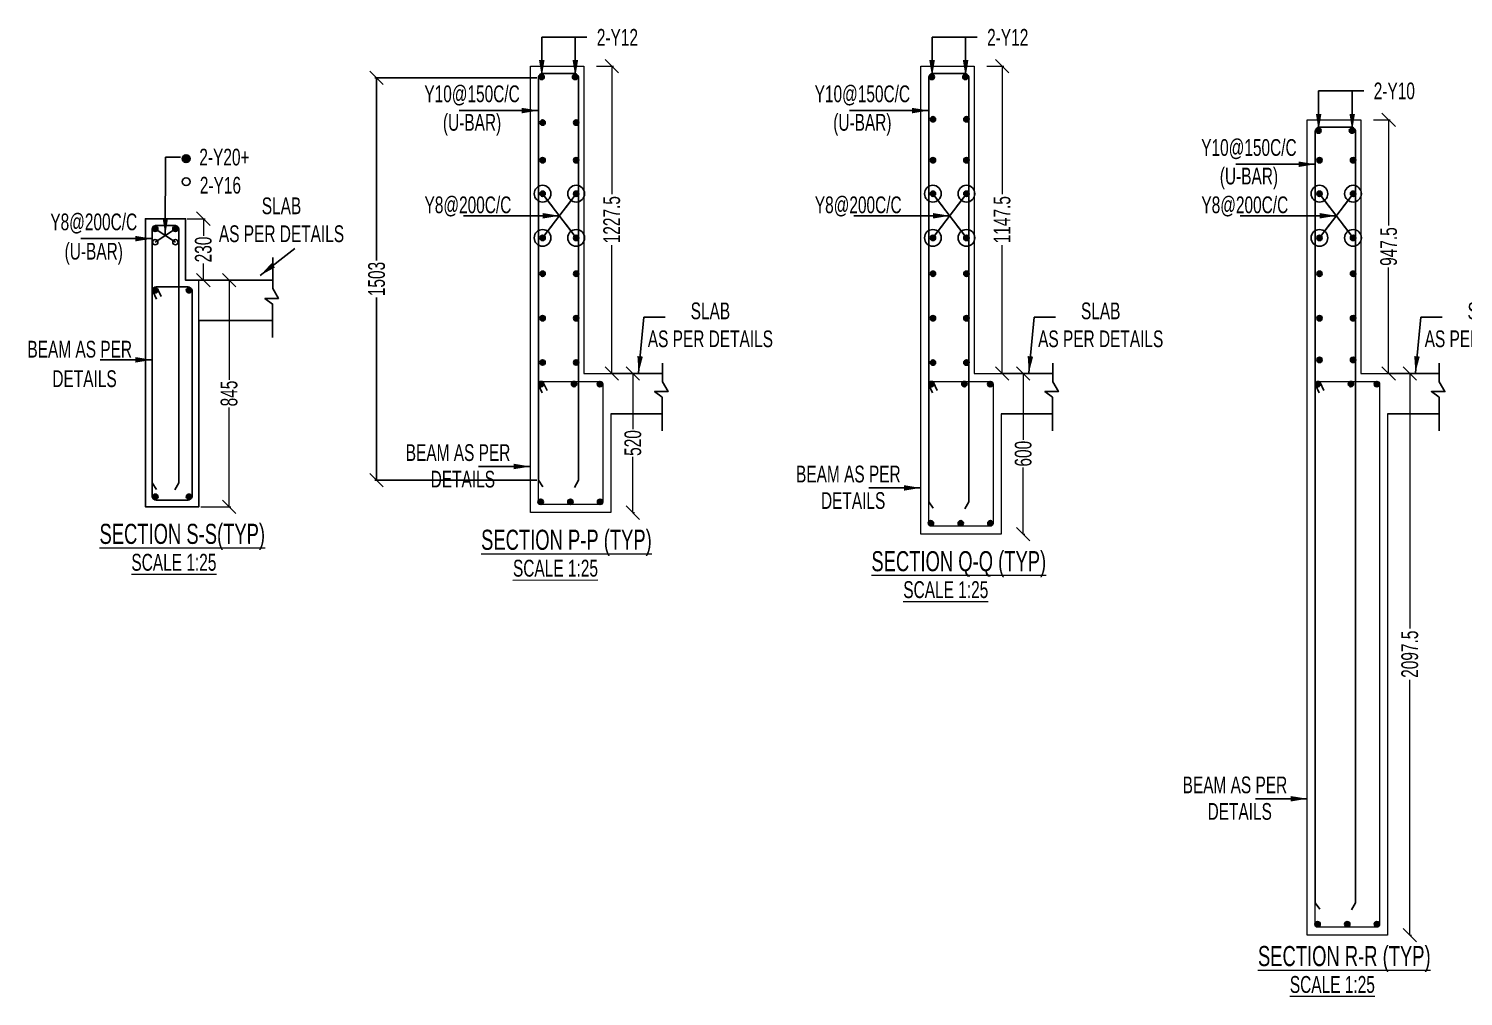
# Model space of a CAD drawing. Header units: millimetres. Extents: x -2697 to 288508, y -1308 to 60928.
# Drawn here: x 64538 to 69899, y 31449 to 35062 of the extents above; entities that cross this region are included whole.
import ezdxf

# ---------------------------------------------------------------- set-up
doc = ezdxf.new("R2010")
doc.units = ezdxf.units.MM
doc.header["$LTSCALE"] = 100
doc.linetypes.add('HIDDEN', pattern=[0.375, 0.25, -0.125])
doc.layers.get('Defpoints').update_dxf_attribs({"color": 1, "lineweight": 0})
for name, color, linetype, lineweight in [('Column outline', 5, 'Continuous', 0), ('SEC TEXT', 9, 'Continuous', 18), ('SLAB LINE', 254, 'HIDDEN', 20)]:
    doc.layers.add(name, color=color, linetype=linetype, lineweight=lineweight)
for name, color, linetype in [('dim', 8, 'Continuous'), ('rein', 3, 'Continuous'), ('TEXT', 2, 'Continuous')]:
    doc.layers.add(name, color=color, linetype=linetype)
doc.styles.add('sd', font='ARIALN.TTF')
doc.styles.add('SOBHA', font='swisscl.ttf', dxfattribs={"width": 0.9})
doc.dimstyles.new('S--25', dxfattribs={"dimscale": 25, "dimtxt": 2.5, "dimasz": 2, "dimexe": 0.25, "dimexo": 0.25, "dimgap": 0.1, "dimtad": 0, "dimdec": 0, "dimrnd": 0.0005, "dimzin": 0, "dimdsep": 46, "dimtxsty": 'SOBHA', "dimblk": 'OBLIQUE', "dimcen": 0.09, "dimclrd": 8, "dimclre": 8, "dimclrt": 6, "dimadec": 0, "dimazin": 0, "dimtfac": 1, "dimtdec": 0, "dimtofl": 0, "dimtmove": 0, "dimatfit": 3, "dimfxl": 0.18, "dimtolj": 1, "dimtzin": 0, "dimlwd": -1, "dimlwe": -1, "dimarcsym": 0})
doc.dimstyles.new('S-25', dxfattribs={"dimscale": 25, "dimtxt": 2.5, "dimasz": 2.5, "dimexe": 0.25, "dimexo": 0.25, "dimgap": 0.1, "dimtad": 0, "dimdec": 0, "dimrnd": 0.0005, "dimzin": 0, "dimdsep": 46, "dimtxsty": 'SOBHA', "dimblk": 'OBLIQUE', "dimcen": 0.09, "dimclrd": 8, "dimclre": 8, "dimclrt": 6, "dimadec": 0, "dimazin": 0, "dimtfac": 1, "dimtdec": 0, "dimtofl": 0, "dimtmove": 0, "dimatfit": 3, "dimfxl": 0.18, "dimtolj": 1, "dimtzin": 0, "dimlwd": -1, "dimlwe": -1, "dimarcsym": 0})

# ---------------------------------------------------------------- blocks, each defined once
blk = doc.blocks.new('_Oblique')
at = {"color": 0, "linetype": 'ByBlock', "lineweight": -2}
blk.add_line((-0.5, -0.5), (0.5, 0.5), dxfattribs=at)
blk = doc.blocks.new('*D747')
at = {"layer": 'Column outline', "color": 8, "transparency": 16777216}
for p, q in [((66659.5, 34922.2), (66722.9, 34922.2)), ((66716.6, 34922.2), (66716.6, 34443.4)), ((66716.6, 33774.7), (66716.6, 34253.5)), ((66685.7, 33774.7), (66722.9, 33774.7))]:
    blk.add_line(p, q, dxfattribs=at)
at = {"layer": 'Defpoints', "color": 0, "transparency": 16777216}
for p in [(66653.2, 34922.2), (66716.6, 34922.2), (66679.4, 33774.7)]:
    blk.add_point(p, dxfattribs=at)
at = {"layer": 'Column outline', "color": 8, "transparency": 16777216, "xscale": 50, "yscale": 50, "zscale": 50}
for p, rotation in [((66716.6, 34922.2), 90), ((66716.6, 33774.7), 270)]:
    blk.add_blockref('_Oblique', p, dxfattribs=dict(at, rotation=rotation))
at = {"layer": 'Column outline', "color": 6, "transparency": 16777216, "insert": (66716.6, 34348.5), "char_height": 62.5, "attachment_point": 5, "rotation": 90, "style": 'SOBHA'}
blk.add_mtext('\\A1;1227.5', dxfattribs=at)
blk = doc.blocks.new('*D748')
at = {"layer": 'Column outline', "color": 8, "transparency": 16777216}
for p, q in [((66764.7, 33774.7), (66801.9, 33774.7)), ((66795.6, 33774.7), (66795.6, 33566.4)), ((66795.6, 33254.7), (66795.6, 33463)), ((66798, 33254.7), (66801.9, 33254.7))]:
    blk.add_line(p, q, dxfattribs=at)
at = {"layer": 'Defpoints', "color": 0, "transparency": 16777216}
for p in [(66758.4, 33774.7), (66791.7, 33254.7), (66795.6, 33254.7)]:
    blk.add_point(p, dxfattribs=at)
at = {"layer": 'Column outline', "color": 8, "transparency": 16777216, "xscale": 50, "yscale": 50, "zscale": 50}
for p, rotation in [((66795.6, 33774.7), 90), ((66795.6, 33254.7), 270)]:
    blk.add_blockref('_Oblique', p, dxfattribs=dict(at, rotation=rotation))
at = {"layer": 'Column outline', "color": 6, "transparency": 16777216, "insert": (66795.6, 33514.7), "char_height": 62.5, "attachment_point": 5, "rotation": 90, "style": 'SOBHA'}
blk.add_mtext('\\A1;520', dxfattribs=at)
blk = doc.blocks.new('*D780')
at = {"layer": 'Column outline', "color": 8, "transparency": 16777216}
for p, q in [((65130.1, 34352.3), (65196.7, 34352.3)), ((65190.5, 34352.3), (65190.5, 34288.9)), ((65190.5, 34122.3), (65190.5, 34185.6)), ((65130.1, 34122.3), (65196.7, 34122.3))]:
    blk.add_line(p, q, dxfattribs=at)
at = {"layer": 'Defpoints', "color": 0, "transparency": 16777216}
for p in [(65123.9, 34352.3), (65190.5, 34352.3), (65123.9, 34122.3)]:
    blk.add_point(p, dxfattribs=at)
at = {"layer": 'Column outline', "color": 8, "transparency": 16777216, "xscale": 50, "yscale": 50, "zscale": 50}
for p, rotation in [((65190.5, 34352.3), 90), ((65190.5, 34122.3), 270)]:
    blk.add_blockref('_Oblique', p, dxfattribs=dict(at, rotation=rotation))
at = {"layer": 'Column outline', "color": 6, "transparency": 16777216, "insert": (65190.5, 34237.3), "char_height": 62.5, "attachment_point": 5, "rotation": 90, "style": 'SOBHA'}
blk.add_mtext('\\A1;230', dxfattribs=at)
blk = doc.blocks.new('*D781')
at = {"layer": 'Column outline', "color": 8, "transparency": 16777216}
for p, q in [((65180.1, 34122.3), (65293, 34122.3)), ((65286.7, 34122.3), (65286.7, 33751.2)), ((65286.7, 33276.8), (65286.7, 33647.9)), ((65180.9, 33276.8), (65293, 33276.8))]:
    blk.add_line(p, q, dxfattribs=at)
at = {"layer": 'Defpoints', "color": 0, "transparency": 16777216}
for p in [(65173.9, 34122.3), (65174.6, 33276.8), (65286.7, 33276.8)]:
    blk.add_point(p, dxfattribs=at)
at = {"layer": 'Column outline', "color": 8, "transparency": 16777216, "xscale": 50, "yscale": 50, "zscale": 50}
for p, rotation in [((65286.7, 34122.3), 90), ((65286.7, 33276.8), 270)]:
    blk.add_blockref('_Oblique', p, dxfattribs=dict(at, rotation=rotation))
at = {"layer": 'Column outline', "color": 6, "transparency": 16777216, "insert": (65286.7, 33699.5), "char_height": 62.5, "attachment_point": 5, "rotation": 90, "style": 'SOBHA'}
blk.add_mtext('\\A1;845', dxfattribs=at)
blk = doc.blocks.new('*D782')
at = {"layer": 'Column outline', "color": 8, "transparency": 16777216}
for p, q in [((68117.9, 34922.2), (68181.3, 34922.2)), ((68175.1, 34922.2), (68175.1, 34443.4)), ((68175.1, 33774.7), (68175.1, 34253.5)), ((68144.1, 33774.7), (68181.3, 33774.7))]:
    blk.add_line(p, q, dxfattribs=at)
at = {"layer": 'Defpoints', "color": 0, "transparency": 16777216}
for p in [(68111.6, 34922.2), (68175.1, 34922.2), (68137.9, 33774.7)]:
    blk.add_point(p, dxfattribs=at)
at = {"layer": 'Column outline', "color": 8, "transparency": 16777216, "xscale": 50, "yscale": 50, "zscale": 50}
for p, rotation in [((68175.1, 34922.2), 90), ((68175.1, 33774.7), 270)]:
    blk.add_blockref('_Oblique', p, dxfattribs=dict(at, rotation=rotation))
at = {"layer": 'Column outline', "color": 6, "transparency": 16777216, "insert": (68175.1, 34348.5), "char_height": 62.5, "attachment_point": 5, "rotation": 90, "style": 'SOBHA'}
blk.add_mtext('\\A1;1147.5', dxfattribs=at)
blk = doc.blocks.new('*D783')
at = {"layer": 'Column outline', "color": 8, "transparency": 16777216}
for p, q in [((68223.1, 33774.7), (68260.3, 33774.7)), ((68254.1, 33774.7), (68254.1, 33526.4)), ((68254.1, 33174.7), (68254.1, 33423)), ((68256.4, 33174.7), (68260.3, 33174.7))]:
    blk.add_line(p, q, dxfattribs=at)
at = {"layer": 'Defpoints', "color": 0, "transparency": 16777216}
for p in [(68216.9, 33774.7), (68250.2, 33174.7), (68254.1, 33174.7)]:
    blk.add_point(p, dxfattribs=at)
at = {"layer": 'Column outline', "color": 8, "transparency": 16777216, "xscale": 50, "yscale": 50, "zscale": 50}
for p, rotation in [((68254.1, 33774.7), 90), ((68254.1, 33174.7), 270)]:
    blk.add_blockref('_Oblique', p, dxfattribs=dict(at, rotation=rotation))
at = {"layer": 'Column outline', "color": 6, "transparency": 16777216, "insert": (68254.1, 33474.7), "char_height": 62.5, "attachment_point": 5, "rotation": 90, "style": 'SOBHA'}
blk.add_mtext('\\A1;600', dxfattribs=at)
blk = doc.blocks.new('*D784')
at = {"layer": 'Column outline', "color": 8, "transparency": 16777216}
for p, q in [((69562.4, 34721.7), (69625.8, 34721.7)), ((69619.6, 34721.7), (69619.6, 34326.3)), ((69619.6, 33774.7), (69619.6, 34170.1)), ((69588.6, 33774.7), (69625.8, 33774.7))]:
    blk.add_line(p, q, dxfattribs=at)
at = {"layer": 'Defpoints', "color": 0, "transparency": 16777216}
for p in [(69556.1, 34721.7), (69619.6, 34721.7), (69582.4, 33774.7)]:
    blk.add_point(p, dxfattribs=at)
at = {"layer": 'Column outline', "color": 8, "transparency": 16777216, "xscale": 50, "yscale": 50, "zscale": 50}
for p, rotation in [((69619.6, 34721.7), 90), ((69619.6, 33774.7), 270)]:
    blk.add_blockref('_Oblique', p, dxfattribs=dict(at, rotation=rotation))
at = {"layer": 'Column outline', "color": 6, "transparency": 16777216, "insert": (69619.6, 34248.2), "char_height": 62.5, "attachment_point": 5, "rotation": 90, "style": 'SOBHA'}
blk.add_mtext('\\A1;947.5', dxfattribs=at)
blk = doc.blocks.new('*D785')
at = {"layer": 'Column outline', "color": 8, "transparency": 16777216}
for p, q in [((69667.6, 33774.7), (69704.8, 33774.7)), ((69698.6, 33774.7), (69698.6, 32821.7)), ((69698.6, 31677.5), (69698.6, 32630.5)), ((69700.9, 31677.5), (69704.8, 31677.5))]:
    blk.add_line(p, q, dxfattribs=at)
at = {"layer": 'Defpoints', "color": 0, "transparency": 16777216}
for p in [(69661.4, 33774.7), (69694.7, 31677.5), (69698.6, 31677.5)]:
    blk.add_point(p, dxfattribs=at)
at = {"layer": 'Column outline', "color": 8, "transparency": 16777216, "xscale": 50, "yscale": 50, "zscale": 50}
for p, rotation in [((69698.6, 33774.7), 90), ((69698.6, 31677.5), 270)]:
    blk.add_blockref('_Oblique', p, dxfattribs=dict(at, rotation=rotation))
at = {"layer": 'Column outline', "color": 6, "transparency": 16777216, "insert": (69698.6, 32726.1), "char_height": 62.5, "attachment_point": 5, "rotation": 90, "style": 'SOBHA'}
blk.add_mtext('\\A1;2097.5', dxfattribs=at)
blk = doc.blocks.new('*D841')
at = {"color": 8, "transparency": 16777216}
for p, q in [((66436.2, 34878.4), (65831.8, 34878.4)), ((65838, 34878.4), (65838, 34195.6)), ((65838, 33375.6), (65838, 34058.3)), ((66436.2, 33375.6), (65831.8, 33375.6))]:
    blk.add_line(p, q, dxfattribs=at)
at = {"layer": 'Defpoints', "color": 0, "transparency": 16777216}
for p in [(66442.5, 34878.4), (65838, 33375.6), (66442.5, 33375.6)]:
    blk.add_point(p, dxfattribs=at)
at = {"color": 8, "transparency": 16777216, "xscale": 50, "yscale": 50, "zscale": 50}
for p, rotation in [((65838, 34878.4), 90), ((65838, 33375.6), 270)]:
    blk.add_blockref('_Oblique', p, dxfattribs=dict(at, rotation=rotation))
at = {"color": 6, "transparency": 16777216, "insert": (65838, 34127), "char_height": 62.5, "attachment_point": 5, "rotation": 90, "style": 'SOBHA'}
blk.add_mtext('\\A1;1503', dxfattribs=at)

msp = doc.modelspace()

# ---------------------------------------------------------------- hatches: boundary and pattern name
at = {"layer": 'rein', "ltscale": 10}
h = msp.add_hatch(color=256, dxfattribs=at)
h.dxf.hatch_style = 1
h.paths.add_polyline_path([(66464.27, 34881.71, 1), (66444.27, 34881.71, 1)])
h = msp.add_hatch(color=256, dxfattribs=at)
h.dxf.hatch_style = 1
h.paths.add_polyline_path([(66589.63, 34881.71, 1), (66569.63, 34881.71, 1)])
h = msp.add_hatch(color=256, dxfattribs=at)
h.dxf.hatch_style = 1
h.paths.add_polyline_path([(67922.69, 34881.71, 1), (67902.69, 34881.71, 1)])
h = msp.add_hatch(color=256, dxfattribs=at)
h.dxf.hatch_style = 1
h.paths.add_polyline_path([(68048.05, 34881.71, 1), (68028.05, 34881.71, 1)])
h = msp.add_hatch(color=256, dxfattribs=at)
h.dxf.hatch_style = 1
h.paths.add_polyline_path([(66468.11, 34711.02, 1), (66448.11, 34711.02, 1)])
h = msp.add_hatch(color=256, dxfattribs=at)
h.dxf.hatch_style = 1
h.paths.add_polyline_path([(66593.48, 34711.02, 1), (66573.48, 34711.02, 1)])
h = msp.add_hatch(color=256, dxfattribs=at)
h.dxf.hatch_style = 1
h.paths.add_polyline_path([(67926.53, 34723.59, 1), (67906.53, 34723.59, 1)])
h = msp.add_hatch(color=256, dxfattribs=at)
h.dxf.hatch_style = 1
h.paths.add_polyline_path([(68051.9, 34723.59, 1), (68031.9, 34723.59, 1)])
h = msp.add_hatch(color=256, dxfattribs=at)
h.dxf.hatch_style = 1
h.paths.add_polyline_path([(69367.2, 34681.25, 1), (69347.2, 34681.25, 1)])
h = msp.add_hatch(color=256, dxfattribs=at)
h.dxf.hatch_style = 1
h.paths.add_polyline_path([(69492.56, 34681.25, 1), (69472.56, 34681.25, 1)])
h = msp.add_hatch(color=256, dxfattribs=at)
h.dxf.hatch_style = 1
h.paths.add_polyline_path([(65140.89, 34576.53, 1), (65111.49, 34576.53, 1)])
h = msp.add_hatch(color=256, dxfattribs=at)
h.dxf.hatch_style = 1
h.paths.add_polyline_path([(66468.11, 34570.66, 1), (66448.11, 34570.66, 1)])
h = msp.add_hatch(color=256, dxfattribs=at)
h.dxf.hatch_style = 1
h.paths.add_polyline_path([(66593.48, 34570.66, 1), (66573.48, 34570.66, 1)])
h = msp.add_hatch(color=256, dxfattribs=at)
h.dxf.hatch_style = 1
h.paths.add_polyline_path([(67926.53, 34570.66, 1), (67906.53, 34570.66, 1)])
h = msp.add_hatch(color=256, dxfattribs=at)
h.dxf.hatch_style = 1
h.paths.add_polyline_path([(68051.9, 34570.66, 1), (68031.9, 34570.66, 1)])
h = msp.add_hatch(color=256, dxfattribs=at)
h.dxf.hatch_style = 1
h.paths.add_polyline_path([(69371.05, 34570.66, 1), (69351.05, 34570.66, 1)])
h = msp.add_hatch(color=256, dxfattribs=at)
h.dxf.hatch_style = 1
h.paths.add_polyline_path([(69496.41, 34570.66, 1), (69476.41, 34570.66, 1)])
h = msp.add_hatch(color=256, dxfattribs=at)
h.dxf.hatch_style = 1
h.paths.add_polyline_path([(66468.11, 34445.66, 1), (66448.11, 34445.66, 1)])
h = msp.add_hatch(color=256, dxfattribs=at)
h.dxf.hatch_style = 1
h.paths.add_polyline_path([(66593.48, 34445.66, 1), (66573.48, 34445.66, 1)])
h = msp.add_hatch(color=256, dxfattribs=at)
h.dxf.hatch_style = 1
h.paths.add_polyline_path([(67926.53, 34445.66, 1), (67906.53, 34445.66, 1)])
h = msp.add_hatch(color=256, dxfattribs=at)
h.dxf.hatch_style = 1
h.paths.add_polyline_path([(68051.9, 34445.66, 1), (68031.9, 34445.66, 1)])
h = msp.add_hatch(color=256, dxfattribs=at)
h.dxf.hatch_style = 1
h.paths.add_polyline_path([(69371.05, 34445.66, 1), (69351.05, 34445.66, 1)])
h = msp.add_hatch(color=256, dxfattribs=at)
h.dxf.hatch_style = 1
h.paths.add_polyline_path([(69496.41, 34445.66, 1), (69476.41, 34445.66, 1)])
h = msp.add_hatch(color=256, dxfattribs=at)
h.dxf.hatch_style = 1
h.paths.add_polyline_path([(65020.63, 34314.52, 1), (65000.63, 34314.52, 1)])
h = msp.add_hatch(color=256, dxfattribs=at)
h.dxf.hatch_style = 1
h.paths.add_polyline_path([(65095.99, 34314.52, 1), (65075.99, 34314.52, 1)])
h = msp.add_hatch(color=256, dxfattribs=at)
h.dxf.hatch_style = 1
h.paths.add_polyline_path([(66468.11, 34280.66, 1), (66448.11, 34280.66, 1)])
h = msp.add_hatch(color=256, dxfattribs=at)
h.dxf.hatch_style = 1
h.paths.add_polyline_path([(66593.48, 34280.66, 1), (66573.48, 34280.66, 1)])
h = msp.add_hatch(color=256, dxfattribs=at)
h.dxf.hatch_style = 1
h.paths.add_polyline_path([(67926.53, 34280.66, 1), (67906.53, 34280.66, 1)])
h = msp.add_hatch(color=256, dxfattribs=at)
h.dxf.hatch_style = 1
h.paths.add_polyline_path([(68051.9, 34280.66, 1), (68031.9, 34280.66, 1)])
h = msp.add_hatch(color=256, dxfattribs=at)
h.dxf.hatch_style = 1
h.paths.add_polyline_path([(69371.05, 34280.66, 1), (69351.05, 34280.66, 1)])
h = msp.add_hatch(color=256, dxfattribs=at)
h.dxf.hatch_style = 1
h.paths.add_polyline_path([(69496.41, 34280.66, 1), (69476.41, 34280.66, 1)])
h = msp.add_hatch(color=256, dxfattribs=at)
h.dxf.hatch_style = 1
h.paths.add_polyline_path([(66468.11, 34146.66, 1), (66448.11, 34146.66, 1)])
h = msp.add_hatch(color=256, dxfattribs=at)
h.dxf.hatch_style = 1
h.paths.add_polyline_path([(66593.48, 34146.66, 1), (66573.48, 34146.66, 1)])
h = msp.add_hatch(color=256, dxfattribs=at)
h.dxf.hatch_style = 1
h.paths.add_polyline_path([(67926.53, 34146.66, 1), (67906.53, 34146.66, 1)])
h = msp.add_hatch(color=256, dxfattribs=at)
h.dxf.hatch_style = 1
h.paths.add_polyline_path([(68051.9, 34146.66, 1), (68031.9, 34146.66, 1)])
h = msp.add_hatch(color=256, dxfattribs=at)
h.dxf.hatch_style = 1
h.paths.add_polyline_path([(69371.05, 34146.66, 1), (69351.05, 34146.66, 1)])
h = msp.add_hatch(color=256, dxfattribs=at)
h.dxf.hatch_style = 1
h.paths.add_polyline_path([(69496.41, 34146.66, 1), (69476.41, 34146.66, 1)])
h = msp.add_hatch(color=256, dxfattribs=at)
h.dxf.hatch_style = 1
h.paths.add_polyline_path([(65021.05, 34085.04, 1), (65001.05, 34085.04, 1)])
h = msp.add_hatch(color=256, dxfattribs=at)
h.dxf.hatch_style = 1
h.paths.add_polyline_path([(65126.67, 34085.04, -1), (65146.67, 34085.04, -1)])
h = msp.add_hatch(color=256, dxfattribs=at)
h.dxf.hatch_style = 1
h.paths.add_polyline_path([(66468.11, 33980.66, 1), (66448.11, 33980.66, 1)])
h = msp.add_hatch(color=256, dxfattribs=at)
h.dxf.hatch_style = 1
h.paths.add_polyline_path([(66593.48, 33980.66, 1), (66573.48, 33980.66, 1)])
h = msp.add_hatch(color=256, dxfattribs=at)
h.dxf.hatch_style = 1
h.paths.add_polyline_path([(67926.53, 33980.66, 1), (67906.53, 33980.66, 1)])
h = msp.add_hatch(color=256, dxfattribs=at)
h.dxf.hatch_style = 1
h.paths.add_polyline_path([(68051.9, 33980.66, 1), (68031.9, 33980.66, 1)])
h = msp.add_hatch(color=256, dxfattribs=at)
h.dxf.hatch_style = 1
h.paths.add_polyline_path([(69371.05, 33980.66, 1), (69351.05, 33980.66, 1)])
h = msp.add_hatch(color=256, dxfattribs=at)
h.dxf.hatch_style = 1
h.paths.add_polyline_path([(69496.41, 33980.66, 1), (69476.41, 33980.66, 1)])
h = msp.add_hatch(color=256, dxfattribs=at)
h.dxf.hatch_style = 1
h.paths.add_polyline_path([(69371.05, 33825.09, 1), (69351.05, 33825.09, 1)])
h = msp.add_hatch(color=256, dxfattribs=at)
h.dxf.hatch_style = 1
h.paths.add_polyline_path([(69496.41, 33825.09, 1), (69476.41, 33825.09, 1)])
h = msp.add_hatch(color=256, dxfattribs=at)
h.dxf.hatch_style = 1
h.paths.add_polyline_path([(66468.11, 33815.42, 1), (66448.11, 33815.42, 1)])
h = msp.add_hatch(color=256, dxfattribs=at)
h.dxf.hatch_style = 1
h.paths.add_polyline_path([(66593.48, 33815.42, 1), (66573.48, 33815.42, 1)])
h = msp.add_hatch(color=256, dxfattribs=at)
h.dxf.hatch_style = 1
h.paths.add_polyline_path([(67926.53, 33814.81, 1), (67906.53, 33814.81, 1)])
h = msp.add_hatch(color=256, dxfattribs=at)
h.dxf.hatch_style = 1
h.paths.add_polyline_path([(68051.9, 33814.81, 1), (68031.9, 33814.81, 1)])
h = msp.add_hatch(color=256, dxfattribs=at)
h.dxf.hatch_style = 1
h.paths.add_polyline_path([(66462.78, 33734.71, 1), (66442.78, 33734.71, 1)])
h = msp.add_hatch(color=256, dxfattribs=at)
h.dxf.hatch_style = 1
h.paths.add_polyline_path([(66585.78, 33734.71, 1), (66565.78, 33734.71, 1)])
h = msp.add_hatch(color=256, dxfattribs=at)
h.dxf.hatch_style = 1
h.paths.add_polyline_path([(66662.62, 33734.55, -1), (66682.62, 33734.55, -1)])
h = msp.add_hatch(color=256, dxfattribs=at)
h.dxf.hatch_style = 1
h.paths.add_polyline_path([(67921.2, 33734.71, 1), (67901.2, 33734.71, 1)])
h = msp.add_hatch(color=256, dxfattribs=at)
h.dxf.hatch_style = 1
h.paths.add_polyline_path([(68044.2, 33734.71, 1), (68024.2, 33734.71, 1)])
h = msp.add_hatch(color=256, dxfattribs=at)
h.dxf.hatch_style = 1
h.paths.add_polyline_path([(68121.04, 33734.55, -1), (68141.04, 33734.55, -1)])
h = msp.add_hatch(color=256, dxfattribs=at)
h.dxf.hatch_style = 1
h.paths.add_polyline_path([(69365.72, 33734.71, 1), (69345.72, 33734.71, 1)])
h = msp.add_hatch(color=256, dxfattribs=at)
h.dxf.hatch_style = 1
h.paths.add_polyline_path([(69488.72, 33734.71, 1), (69468.72, 33734.71, 1)])
h = msp.add_hatch(color=256, dxfattribs=at)
h.dxf.hatch_style = 1
h.paths.add_polyline_path([(69565.55, 33734.55, -1), (69585.55, 33734.55, -1)])
h = msp.add_hatch(color=256, dxfattribs=at)
h.dxf.hatch_style = 1
h.paths.add_polyline_path([(65021.05, 33313.99, -1), (65001.05, 33313.99, -1)])
h = msp.add_hatch(color=256, dxfattribs=at)
h.dxf.hatch_style = 1
h.paths.add_polyline_path([(65126.67, 33313.99, 1), (65146.67, 33313.99, 1)])
h = msp.add_hatch(color=256, dxfattribs=at)
h.dxf.hatch_style = 1
h.paths.add_polyline_path([(66460.95, 33295.16, -1), (66440.95, 33295.16, -1)])
h = msp.add_hatch(color=256, dxfattribs=at)
h.dxf.hatch_style = 1
h.paths.add_polyline_path([(66571.95, 33295.16, -1), (66551.95, 33295.16, -1)])
h = msp.add_hatch(color=256, dxfattribs=at)
h.dxf.hatch_style = 1
h.paths.add_polyline_path([(66663.03, 33295.16, 1), (66683.03, 33295.16, 1)])
h = msp.add_hatch(color=256, dxfattribs=at)
h.dxf.hatch_style = 1
h.paths.add_polyline_path([(67919.37, 33215.16, -1), (67899.37, 33215.16, -1)])
h = msp.add_hatch(color=256, dxfattribs=at)
h.dxf.hatch_style = 1
h.paths.add_polyline_path([(68030.37, 33215.16, -1), (68010.37, 33215.16, -1)])
h = msp.add_hatch(color=256, dxfattribs=at)
h.dxf.hatch_style = 1
h.paths.add_polyline_path([(68121.45, 33215.16, 1), (68141.45, 33215.16, 1)])
h = msp.add_hatch(color=256, dxfattribs=at)
h.dxf.hatch_style = 1
h.paths.add_polyline_path([(69363.88, 31717.93, -1), (69343.88, 31717.93, -1)])
h = msp.add_hatch(color=256, dxfattribs=at)
h.dxf.hatch_style = 1
h.paths.add_polyline_path([(69474.88, 31717.93, -1), (69454.88, 31717.93, -1)])
h = msp.add_hatch(color=256, dxfattribs=at)
h.dxf.hatch_style = 1
h.paths.add_polyline_path([(69565.97, 31717.93, 1), (69585.97, 31717.93, 1)])

# ---------------------------------------------------------------- linework, layer by layer
at = {"color": 8}
for p, q in [((65049.4, 34581.46, -0.43), (65105, 34581.46, -0.43)), ((65010.63, 34264.52, -0.43), (65085.99, 34314.52, -0.43)), ((65010.63, 34314.52, -0.43), (65085.99, 34264.52, -0.43))]:
    msp.add_line(p, q, dxfattribs=at)
for p, q in [((65173.86, 34122.25, -0.43), (65450.03, 34122.25, -0.43)), ((65173.86, 33972.25, -0.43), (65449.24, 33972.25, -0.43)), ((66712.73, 33774.24), (66905.9, 33774.24)), ((68171.15, 33774.24), (68364.32, 33774.24)), ((69615.67, 33774.24), (69808.84, 33774.24)), ((66712.73, 33624.24), (66905.11, 33624.24)), ((68171.15, 33624.24), (68363.53, 33624.24)), ((69615.67, 33624.24), (69808.05, 33624.24))]:
    msp.add_line(p, q)
at = {"elevation": -0.43}
for points in [[(65173.86, 33972.25), (65173.86, 33276.78), (64973.86, 33276.78), (64973.86, 34122.25), (64973.86, 34352.25), (65123.86, 34352.25), (65123.86, 34122.25), (65173.86, 34122.25)], [(65450.03, 34207.85), (65450.03, 34091.58), (65471.1, 34054.52), (65420.73, 34054.52), (65449.24, 34033.63), (65449.24, 33908.74)]]:
    msp.add_lwpolyline(points, dxfattribs=at)
for points in [[(66905.9, 33812.81), (66905.9, 33743.57), (66926.97, 33706.51), (66876.61, 33706.51), (66905.11, 33685.62), (66905.11, 33560.73)], [(68364.32, 33812.81), (68364.32, 33743.57), (68385.39, 33706.51), (68335.03, 33706.51), (68363.53, 33685.62), (68363.53, 33560.73)], [(69808.84, 33812.81), (69808.84, 33743.57), (69829.9, 33706.51), (69779.54, 33706.51), (69808.05, 33685.62), (69808.05, 33560.73)]]:
    msp.add_lwpolyline(points)
at = {"layer": 'Column outline', "color": 7}
for points in [[(66412.5, 33774.7), (66412.5, 34922.2), (66612.5, 34922.2), (66612.5, 33774.7)], [(67870.92, 33774.7), (67870.92, 34922.2), (68070.92, 34922.2), (68070.92, 33774.7)], [(69315.43, 33774.7), (69315.43, 34721.74), (69515.43, 34721.74), (69515.43, 33774.7)], [(66712.73, 33624.24), (66712.73, 33254.7), (66412.5, 33254.7), (66412.5, 33774.7)], [(66612.5, 33774.7), (66712.73, 33774.7), (66712.73, 33774.24)], [(68171.15, 33624.24), (68171.15, 33174.7), (67870.92, 33174.7), (67870.92, 33774.7)], [(68070.92, 33774.7), (68171.15, 33774.7), (68171.15, 33774.24)], [(69615.67, 33624.24), (69615.67, 31677.47), (69315.43, 31677.47), (69315.43, 33774.7)], [(69515.43, 33774.7), (69615.67, 33774.7), (69615.67, 33774.24)]]:
    msp.add_lwpolyline(points, dxfattribs=at)
at = {"layer": 'Column outline', "color": 3}
for points in [[(66672.73, 33284.7), (66452.5, 33284.7, -0.4142136), (66442.5, 33294.7), (66442.5, 33734.7, -0.4142136), (66452.5, 33744.7), (66672.73, 33744.7, -0.4142136), (66682.73, 33734.7), (66682.73, 33294.7, -0.4142136)], [(68131.15, 33204.7), (67910.92, 33204.7, -0.4142136), (67900.92, 33214.7), (67900.92, 33734.7, -0.4142136), (67910.92, 33744.7), (68131.15, 33744.7, -0.4142136), (68141.15, 33734.7), (68141.15, 33214.7, -0.4142136)], [(69575.67, 31707.47), (69355.43, 31707.47, -0.4142136), (69345.43, 31717.47), (69345.43, 33734.7, -0.4142136), (69355.43, 33744.7), (69575.67, 33744.7, -0.4142136), (69585.67, 33734.7), (69585.67, 31717.47, -0.4142136)]]:
    msp.add_lwpolyline(points, format="xyb", close=True, dxfattribs=at)
at = {"layer": 'rein', "color": 3, "ltscale": 10}
for p, q in [((65001.16, 34082.27, -0.43), (65014.81, 34052.19, -0.43)), ((65019.11, 34090.96, -0.43), (65032.91, 34061.51, -0.43)), ((66442.89, 33731.94, 0), (66456.54, 33701.86, 0)), ((66460.84, 33740.63, 0), (66474.64, 33711.18, 0)), ((67901.31, 33731.94, 0), (67914.96, 33701.86, 0)), ((67919.26, 33740.63, 0), (67933.06, 33711.18, 0)), ((69345.83, 33731.94, 0), (69359.48, 33701.86, 0)), ((69363.78, 33740.63, 0), (69377.58, 33711.18, 0))]:
    msp.add_line(p, q, dxfattribs=at)
for points in [[(66459.35, 33350.81), (66442.5, 33375.55), (66442.5, 34878.44, -0.4142136), (66458.5, 34894.44), (66576.5, 34894.44, -0.4142136), (66592.5, 34878.44), (66592.5, 33375.55), (66577.46, 33348.96)], [(67917.77, 33270.81), (67900.92, 33295.55), (67900.92, 34878.44, -0.4142136), (67916.92, 34894.44), (68034.92, 34894.44, -0.4142136), (68050.92, 34878.44), (68050.92, 33295.55), (68035.88, 33268.96)], [(69362.29, 31773.58), (69345.43, 31798.32), (69345.43, 34677.98, -0.4142136), (69361.43, 34693.98), (69479.43, 34693.98, -0.4142136), (69495.43, 34677.98), (69495.43, 31798.32), (69480.4, 31771.72)]]:
    msp.add_lwpolyline(points, format="xyb", dxfattribs=at)
at = {"layer": 'rein', "color": 3, "ltscale": 10, "elevation": -0.43}
msp.add_lwpolyline([(65015.71, 33341.16), (64998.86, 33365.9), (64998.86, 34311.25, -0.4142136), (65014.86, 34327.25), (65082.86, 34327.25, -0.4142136), (65098.86, 34311.25), (65098.86, 33365.9), (65083.83, 33339.3)], format="xyb", dxfattribs=at)
msp.add_lwpolyline([(65132.86, 34097.25), (65014.86, 34097.25, 0.4142136), (64998.86, 34081.25), (64998.86, 33317.78, 0.4142136), (65014.86, 33301.78), (65132.86, 33301.78, 0.4142136), (65148.86, 33317.78), (65148.86, 34081.25, 0.4142136)], format="xyb", close=True, dxfattribs=at)
at = {"layer": 'rein', "ltscale": 10}
for centre, radius in [((66454.27, 34881.71), 10), ((66579.63, 34881.71), 10), ((67912.69, 34881.71), 10), ((68038.05, 34881.71), 10), ((66458.11, 34711.02, 0), 10), ((66583.48, 34711.02, 0), 10), ((67916.53, 34723.59, 0), 10), ((68041.9, 34723.59, 0), 10), ((69357.2, 34681.25), 10), ((69482.56, 34681.25), 10), ((65126.19, 34576.53), 14.7), ((66458.11, 34570.66, 0), 10), ((66583.48, 34570.66, 0), 10), ((67916.53, 34570.66, 0), 10), ((68041.9, 34570.66, 0), 10), ((69361.05, 34570.66, 0), 10), ((69486.41, 34570.66, 0), 10), ((65126.19, 34490.53), 14.7), ((66458.11, 34445.66, 0), 10), ((66583.48, 34445.66, 0), 10), ((67916.53, 34445.66, 0), 10), ((68041.9, 34445.66, 0), 10), ((69361.05, 34445.66, 0), 10), ((69486.41, 34445.66, 0), 10), ((65010.63, 34314.52, -0.43), 10), ((65085.99, 34314.52, -0.43), 10), ((65010.63, 34264.52, -0.43), 10), ((65085.99, 34264.52, -0.43), 10), ((66458.11, 34280.66, 0), 10), ((66583.48, 34280.66, 0), 10), ((67916.53, 34280.66, 0), 10), ((68041.9, 34280.66, 0), 10), ((69361.05, 34280.66, 0), 10), ((69486.41, 34280.66, 0), 10), ((66458.11, 34146.66, 0), 10), ((66583.48, 34146.66, 0), 10), ((67916.53, 34146.66, 0), 10), ((68041.9, 34146.66, 0), 10), ((69361.05, 34146.66, 0), 10), ((69486.41, 34146.66, 0), 10), ((65011.05, 34085.04, -0.43), 10), ((65136.67, 34085.04, -0.43), 10), ((66458.11, 33980.66, 0), 10), ((66583.48, 33980.66, 0), 10), ((67916.53, 33980.66, 0), 10), ((68041.9, 33980.66, 0), 10), ((69361.05, 33980.66, 0), 10), ((69486.41, 33980.66, 0), 10), ((69361.05, 33825.09, 0), 10), ((69486.41, 33825.09, 0), 10), ((66458.11, 33815.42, 0), 10), ((66583.48, 33815.42, 0), 10), ((67916.53, 33814.81, 0), 10), ((68041.9, 33814.81, 0), 10), ((66452.78, 33734.71, 0), 10), ((66575.78, 33734.71, 0), 10), ((66672.62, 33734.55, 0), 10), ((67911.2, 33734.71, 0), 10), ((68034.2, 33734.71, 0), 10), ((68131.04, 33734.55, 0), 10), ((69355.72, 33734.71, 0), 10), ((69478.72, 33734.71, 0), 10), ((69575.55, 33734.55, 0), 10), ((65011.05, 33313.99, -0.43), 10), ((65136.67, 33313.99, -0.43), 10), ((66450.95, 33295.16), 10), ((66561.95, 33295.16), 10), ((66673.03, 33295.16), 10), ((67909.37, 33215.16), 10), ((68020.37, 33215.16), 10), ((68131.45, 33215.16), 10), ((69353.88, 31717.93), 10), ((69464.88, 31717.93), 10), ((69575.97, 31717.93), 10)]:
    msp.add_circle(centre, radius, dxfattribs=at)
at = {"layer": 'SLAB LINE', "color": 9, "linetype": 'HIDDEN', "ltscale": 10}
msp.add_line((65173.86, 33972.25, -0.43), (65173.86, 34122.25, -0.43), dxfattribs=at)

# ---------------------------------------------------------------- texts
at = {"layer": 'SEC TEXT', "color": 1, "linetype": 'ByBlock', "style": 'sd', "width": 0.8}
for s, height, p in [('%%USECTION S-S(TYP)', 75, (64802.5, 33137.98, -0.43)), ('%%USECTION P-P (TYP)', 75, (66228.37, 33115.9)), ('%%USCALE 1:25', 63, (64921.56, 33037.88, -0.43)), ('%%USCALE 1:25', 63, (66347.44, 33015.8)), ('%%USECTION Q-Q (TYP)', 75, (67686.79, 33035.9)), ('%%USCALE 1:25', 63, (67805.86, 32935.8)), ('%%USECTION R-R (TYP)', 75, (69131.31, 31561.57)), ('%%USCALE 1:25', 63, (69250.37, 31461.46))]:
    msp.add_text(s, height=height, rotation=0.01072, dxfattribs=at).set_placement(p)
at = {"layer": 'TEXT', "char_height": 62.5, "attachment_point": 5, "style": 'SOBHA'}
for s, insert in [('2-Y12', (66737.71, 35029.46)), ('2-Y12', (68196.13, 35029.46)), ('Y10@150C/C', (66194.57, 34812.27, 0)), ('Y10@150C/C', (67652.99, 34812.27, 0)), ('2-Y10', (69640.65, 34829)), ('(U-BAR)', (66194.57, 34702.52, 0)), ('(U-BAR)', (67652.99, 34702.52, 0)), ('Y10@150C/C', (69097.5, 34611.81, 0)), ('(U-BAR)', (69097.5, 34502.06, 0)), ('2-Y16', (65254.25, 34476.81, -0.43)), ('SLAB \\PAS PER DETAILS', (65482.5, 34347.83, -0.43)), ('Y8@200C/C', (66179.14, 34397.76)), ('Y8@200C/C', (67637.56, 34397.76)), ('Y8@200C/C', (69082.07, 34397.76)), ('Y8@200C/C', (64780.93, 34334.07, -0.43)), ('(U-BAR)', (64780.93, 34221.46, -0.43)), ('SLAB \\PAS PER DETAILS', (67085.12, 33955.49, 0)), ('SLAB \\PAS PER DETAILS', (68543.54, 33955.49, 0)), ('SLAB \\PAS PER DETAILS', (69988.06, 33955.49, 0)), ('BEAM AS PER', (64728.54, 33864.56, -0.43)), ('DETAILS', (64746.49, 33754.52, -0.43)), ('BEAM AS PER', (66142.18, 33478.43, 0)), ('DETAILS', (66160.13, 33379.42)), ('BEAM AS PER', (67600.6, 33398.43, 0)), ('DETAILS', (67618.55, 33299.42)), ('BEAM AS PER', (69045.12, 32237.74, 0)), ('DETAILS', (69063.07, 32138.73))]:
    msp.add_mtext(s, dxfattribs=dict(at, insert=insert))
at = {"layer": 'TEXT', "insert": (65269.25, 34581.81, -0.43), "char_height": 62.5, "width": 162.8225, "attachment_point": 5, "style": 'SOBHA'}
msp.add_mtext('2-Y20+', dxfattribs=at)

# ---------------------------------------------------------------- dimensions: what is measured, and where the dimension line sits
at = {"color": 6}
dim = msp.add_linear_dim(base=(65838, 33375.55), p1=(66442.5, 34878.44), p2=(66442.5, 33375.55), angle=90, dimstyle='S--25', dxfattribs=at)
dim.commit()
dim.dimension.update_dxf_attribs({"geometry": '*D841', "text_midpoint": (65838, 34126.99)})
at = {"layer": 'Column outline'}
for base, p1, p2, text, picture, middle in [((66716.63, 34922.2), (66679.43, 33774.7), (66653.21, 34922.2), '1227.5', '*D747', (66716.63, 34348.45)), ((68175.05, 34922.2), (68137.85, 33774.7), (68111.63, 34922.2), '1147.5', '*D782', (68175.05, 34348.45)), ((69619.57, 34721.74), (69582.37, 33774.7), (69556.14, 34721.74), '947.5', '*D784', (69619.57, 34248.22)), ((69698.57, 31677.47), (69661.37, 33774.7), (69694.67, 31677.47), '2097.5', '*D785', (69698.57, 32726.09))]:
    dim = msp.add_linear_dim(base=base, p1=p1, p2=p2, angle=90, text=text, dimstyle='S--25', override={"dimdec": 1, "dimtmove": 1}, dxfattribs=at)
    dim.commit()
    dim.dimension.update_dxf_attribs({"geometry": picture, "text_midpoint": middle})
for base, p1, p2, picture, middle in [((65190.47, 34352.25), (65123.86, 34122.25), (65123.86, 34352.25), '*D780', (65190.47, 34237.25)), ((65286.74, 33276.78), (65173.86, 34122.25), (65174.64, 33276.78), '*D781', (65286.74, 33699.52)), ((66795.63, 33254.7), (66758.43, 33774.7), (66791.73, 33254.7), '*D748', (66795.63, 33514.7)), ((68254.05, 33174.7), (68216.85, 33774.7), (68250.15, 33174.7), '*D783', (68254.05, 33474.7))]:
    dim = msp.add_linear_dim(base=base, p1=p1, p2=p2, angle=90, dimstyle='S--25', override={"dimtmove": 1}, dxfattribs=at)
    dim.commit()
    dim.dimension.update_dxf_attribs({"geometry": picture, "text_midpoint": middle})

# ---------------------------------------------------------------- leaders
at = {"layer": 'dim', "color": 5, "linetype": 'Continuous'}
for points, override in [([(66455.09, 34881.71), (66455.09, 35030.12), (66624, 35030.12)], {"dimarcsym": 1}), ([(66580.45, 34881.71), (66580.45, 35030.12)], {"dimarcsym": 1}), ([(67913.51, 34881.71), (67913.51, 35030.12), (68082.43, 35030.12)], {"dimarcsym": 1}), ([(68038.87, 34881.71), (68038.87, 35030.12)], {"dimarcsym": 1}), ([(69358.02, 34681.25), (69358.02, 34829.66), (69526.94, 34829.66)], {"dimarcsym": 1}), ([(69483.39, 34681.25), (69483.39, 34829.66)], {"dimarcsym": 1}), ([(66442.5, 34756.01), (66146, 34756.01)], {"dimarcsym": 1}), ([(67900.92, 34756.01), (67604.42, 34756.01)], {"dimarcsym": 1}), ([(69345.43, 34555.55), (69048.93, 34555.55)], {"dimarcsym": 1}), ([(66458.11, 34445.66), (66583.48, 34280.66)], {"dimldrblk": 'Origin', "dimarcsym": 1}), ([(66583.48, 34445.66), (66458.11, 34280.66)], {"dimldrblk": 'Origin', "dimarcsym": 1}), ([(67916.53, 34445.66), (68041.9, 34280.66)], {"dimldrblk": 'Origin', "dimarcsym": 1}), ([(68041.9, 34445.66), (67916.53, 34280.66)], {"dimldrblk": 'Origin', "dimarcsym": 1}), ([(69361.05, 34445.66), (69486.41, 34280.66)], {"dimldrblk": 'Origin', "dimarcsym": 1}), ([(69486.41, 34445.66), (69361.05, 34280.66)], {"dimldrblk": 'Origin', "dimarcsym": 1}), ([(66458.11, 34280.66), (66583.48, 34445.66)], {"dimldrblk": 'Origin', "dimarcsym": 1}), ([(66583.48, 34280.66), (66458.11, 34445.66)], {"dimldrblk": 'Origin', "dimarcsym": 1}), ([(67916.53, 34280.66), (68041.9, 34445.66)], {"dimldrblk": 'Origin', "dimarcsym": 1}), ([(68041.9, 34280.66), (67916.53, 34445.66)], {"dimldrblk": 'Origin', "dimarcsym": 1}), ([(69361.05, 34280.66), (69486.41, 34445.66)], {"dimldrblk": 'Origin', "dimarcsym": 1}), ([(69486.41, 34280.66), (69361.05, 34445.66)], {"dimldrblk": 'Origin', "dimarcsym": 1}), ([(66520.8, 34363.16), (66162.33, 34363.16)], {"dimarcsym": 1}), ([(67979.22, 34363.16), (67620.75, 34363.16)], {"dimarcsym": 1}), ([(69423.73, 34363.16), (69065.26, 34363.16)], {"dimarcsym": 1}), ([(64998.86, 34277.8, -0.43), (64732.36, 34277.8, -0.43)], {"dimarcsym": 1}), ([(65402.4, 34139.8), (65532.26, 34241.4)], {"dimarcsym": 1}), ([(66816.57, 33776.14), (66836.57, 33984.39), (66916.7, 33984.39)], {"dimarcsym": 1}), ([(68274.99, 33776.14), (68294.99, 33984.39), (68375.12, 33984.39)], {"dimarcsym": 1}), ([(69719.51, 33776.14), (69739.51, 33984.39), (69819.64, 33984.39)], {"dimarcsym": 1}), ([(64998.86, 33825.26, -0.43), (64805.17, 33825.26, -0.43)], {"dimarcsym": 1}), ([(66412.5, 33427.06), (66218.81, 33427.06)], {"dimarcsym": 1}), ([(67870.92, 33347.06), (67677.23, 33347.06)], {"dimarcsym": 1}), ([(69315.43, 32186.37), (69121.75, 32186.37)], {"dimarcsym": 1})]:
    msp.add_leader(points, dimstyle='S-25', override=override, dxfattribs=at)
at = {"layer": 'dim', "color": 8, "linetype": 'Continuous'}
msp.add_leader([(65048.31, 34292.03, -0.43), (65049.4, 34581.46, -0.43)], dimstyle='S-25', override={"dimarcsym": 1}, dxfattribs=at)

doc.saveas('drawing.dxf')
